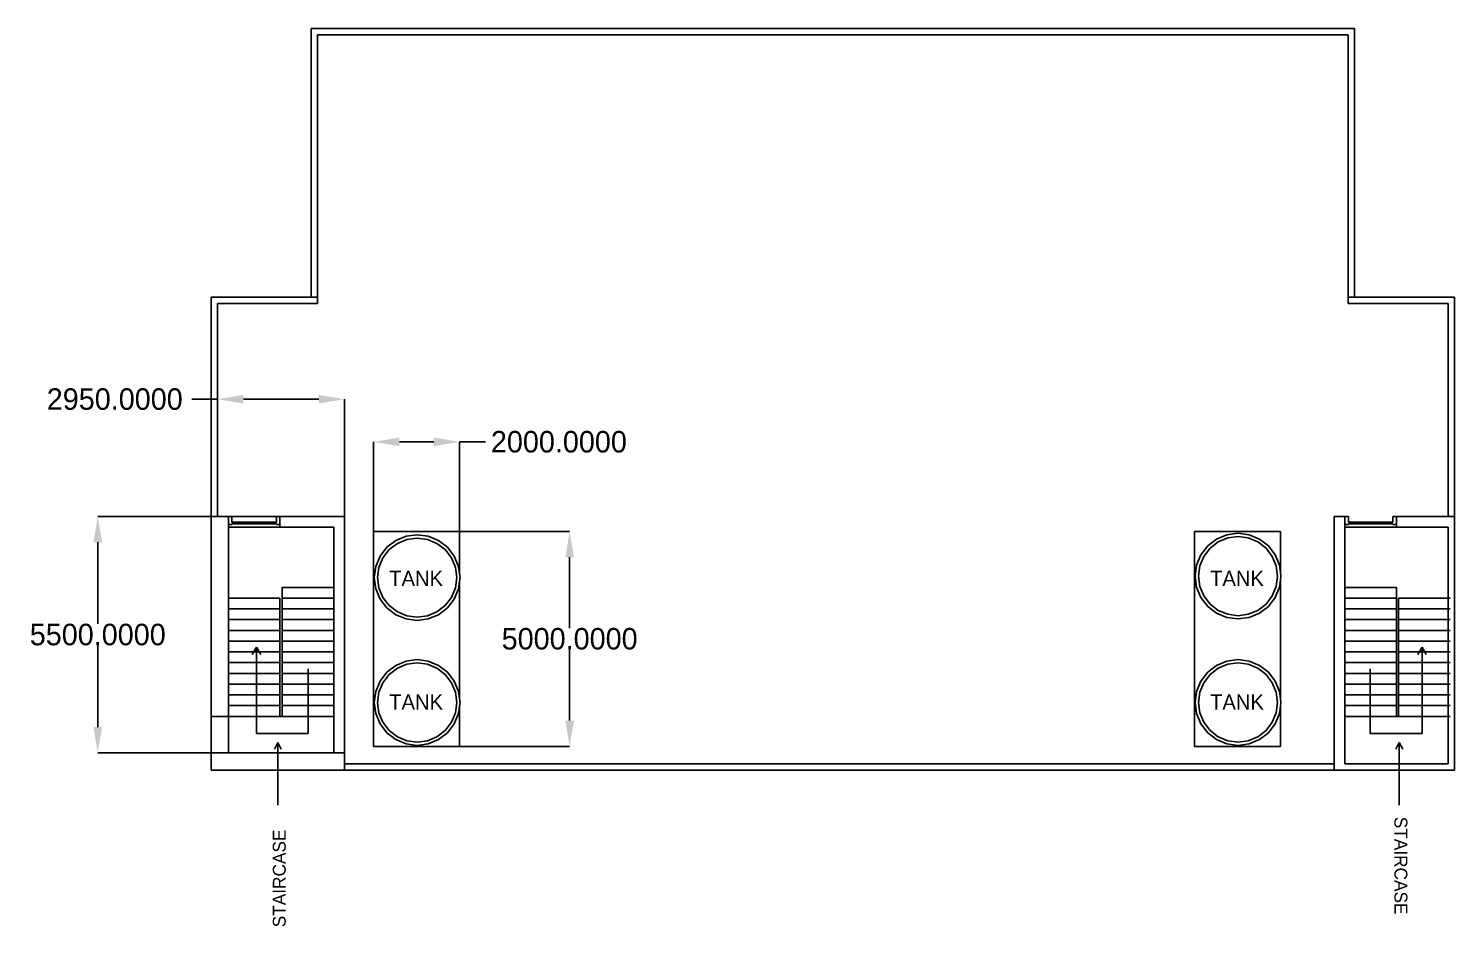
# Model space of a CAD drawing. Header units: millimetres. Extents: x -27866 to 69340, y 57830 to 119705.
# Drawn here: x 31753 to 64898, y 97669 to 118557 of the extents above; entities that cross this region are included whole.
import ezdxf

# ---------------------------------------------------------------- set-up
doc = ezdxf.new("R2010")
doc.units = ezdxf.units.MM
doc.layers.add('SectionCutEdges', color=7, linetype='Continuous')
doc.dimstyles.get("Standard").update_dxf_attribs({"dimtxt": 500, "dimasz": 600, "dimexe": 0.18, "dimexo": 0.0625, "dimgap": 0.09, "dimtad": 0, "dimtih": 1, "dimtoh": 1, "dimdec": 4, "dimzin": 0, "dimdsep": 46, "dimtxsty": 'Standard', "dimcen": 0.09, "dimadec": 0, "dimazin": 0, "dimtfac": 1, "dimtdec": 4, "dimtofl": 0, "dimtmove": 0, "dimatfit": 3, "dimfxl": 1, "dimtolj": 1, "dimtzin": 0, "dimarcsym": 0})

# ---------------------------------------------------------------- blocks, each defined once
blk = doc.blocks.new('*D1')
at = {"color": 0, "lineweight": -2, "transparency": 16777216}
for p, q in [((41773, 106859), (44331, 106859)), ((44331, 106259), (44331, 104609)), ((44331, 102459), (44331, 104109)), ((41773, 101859), (44331, 101859))]:
    blk.add_line(p, q, dxfattribs=at)
at = {"color": 0, "transparency": 16777216}
for points in [[(44231, 106259), (44431, 106259), (44331, 106859)], [(44231, 102459), (44431, 102459), (44331, 101859)]]:
    blk.add_solid(points, dxfattribs=at)
at = {"layer": 'Defpoints', "color": 0, "transparency": 16777216}
for p in [(41773, 106859), (41773, 101859), (44331, 101859)]:
    blk.add_point(p, dxfattribs=at)
at = {"color": 0, "transparency": 16777216, "insert": (44331, 104359), "char_height": 500, "attachment_point": 5}
blk.add_mtext('\\A1;5000.0000', dxfattribs=at)
blk = doc.blocks.new('*D2')
at = {"color": 0, "lineweight": -2, "transparency": 16777216}
for p, q in [((39773, 106859), (39773, 108942)), ((40373, 108942), (41173, 108942)), ((41773, 106859), (41773, 108942)), ((41773, 108942), (42373, 108942))]:
    blk.add_line(p, q, dxfattribs=at)
at = {"color": 0, "transparency": 16777216}
for points in [[(40373, 109042), (40373, 108842), (39773, 108942)], [(41173, 109042), (41173, 108842), (41773, 108942)]]:
    blk.add_solid(points, dxfattribs=at)
at = {"layer": 'Defpoints', "color": 0, "transparency": 16777216}
for p in [(41773, 108942), (39773, 106859), (41773, 106859)]:
    blk.add_point(p, dxfattribs=at)
at = {"color": 0, "transparency": 16777216, "insert": (44081, 108942), "char_height": 500, "attachment_point": 5}
blk.add_mtext('\\A1;2000.0000', dxfattribs=at)
blk = doc.blocks.new('*D3')
at = {"color": 0, "lineweight": -2, "transparency": 16777216}
for p, q in [((36148, 109934), (35548, 109934)), ((36148, 107207), (36148, 109934)), ((38498, 109934), (36748, 109934)), ((39098, 107207), (39098, 109934))]:
    blk.add_line(p, q, dxfattribs=at)
at = {"color": 0, "transparency": 16777216}
for points in [[(36748, 110034), (36748, 109834), (36148, 109934)], [(38498, 110034), (38498, 109834), (39098, 109934)]]:
    blk.add_solid(points, dxfattribs=at)
at = {"layer": 'Defpoints', "color": 0, "transparency": 16777216}
for p in [(36148, 109934), (36148, 107207), (39098, 107207)]:
    blk.add_point(p, dxfattribs=at)
at = {"color": 0, "transparency": 16777216, "insert": (33757, 109934), "char_height": 500, "attachment_point": 5}
blk.add_mtext('\\A1;2950.0000', dxfattribs=at)
blk = doc.blocks.new('*D4')
at = {"color": 0, "lineweight": -2, "transparency": 16777216}
for p, q in [((39098, 107207), (33362, 107207)), ((33362, 106607), (33362, 104707)), ((33362, 102307), (33362, 104207)), ((39098, 101707), (33362, 101707))]:
    blk.add_line(p, q, dxfattribs=at)
at = {"color": 0, "transparency": 16777216}
for points in [[(33262, 106607), (33462, 106607), (33362, 107207)], [(33262, 102307), (33462, 102307), (33362, 101707)]]:
    blk.add_solid(points, dxfattribs=at)
at = {"layer": 'Defpoints', "color": 0, "transparency": 16777216}
for p in [(39098, 107207), (33362, 101707), (39098, 101707)]:
    blk.add_point(p, dxfattribs=at)
at = {"color": 0, "transparency": 16777216, "insert": (33362, 104457), "char_height": 500, "attachment_point": 5}
blk.add_mtext('\\A1;5500.0000', dxfattribs=at)

msp = doc.modelspace()

# ---------------------------------------------------------------- linework, layer by layer
for p, q in [((38473.40406, 112307.25618), (38323.40406, 112307.25618)), ((38473.40406, 112307.25618), (38473.40406, 112306.83633)), ((62573.40406, 112307.25618), (62423.40406, 112307.25618)), ((62423.40406, 112307.25618), (62423.40406, 112306.83633)), ((64898.40406, 107206.83633), (64748.40406, 107206.83633)), ((37598.40406, 106956.83633), (36398.40406, 106956.83633)), ((41772.61729, 106858.86888), (39772.61729, 106858.86888)), ((39772.61729, 101858.86888), (39772.61729, 106858.86888)), ((41772.61729, 106858.86888), (41772.61729, 105870.01374)), ((60853.51007, 106858.86888), (58853.51007, 106858.86888)), ((58853.51007, 106858.86888), (58853.51007, 101858.86888)), ((60853.51007, 105903.88234), (60853.51007, 106858.86888)), ((62348.40406, 106956.83633), (63548.40406, 106956.83633)), ((60853.51007, 102963.97159), (60853.51007, 105734.31082)), ((37648.40406, 105556.83633), (38848.40406, 105556.83633)), ((37648.40406, 102556.83633), (37648.40406, 105556.83633)), ((41772.61729, 105700.44222), (41772.61729, 102963.97159)), ((63548.40406, 105556.83633), (62348.40406, 105556.83633)), ((63548.40406, 102556.83633), (63548.40406, 105556.83633)), ((36398.40406, 105306.83633), (37598.40406, 105306.83633)), ((37598.40406, 105306.83633), (37598.40406, 102556.83633)), ((37648.40406, 105306.83633), (38848.40406, 105306.83633)), ((63548.40406, 105306.83633), (62348.40406, 105306.83633)), ((64798.40406, 105306.83633), (63598.40406, 105306.83633)), ((63598.40406, 105306.83633), (63598.40406, 102556.83633)), ((36398.40406, 105056.83633), (37598.40406, 105056.83633)), ((36398.40406, 104806.83633), (37598.40406, 104806.83633)), ((37648.40406, 105056.83633), (38848.40406, 105056.83633)), ((37648.40406, 104806.83633), (38848.40406, 104806.83633)), ((63548.40406, 105056.83633), (62348.40406, 105056.83633)), ((63548.40406, 104806.83633), (62348.40406, 104806.83633)), ((64798.40406, 105056.83633), (63598.40406, 105056.83633)), ((64798.40406, 104806.83633), (63598.40406, 104806.83633)), ((36398.40406, 104556.83633), (37598.40406, 104556.83633)), ((37648.40406, 104556.83633), (38848.40406, 104556.83633)), ((63548.40406, 104556.83633), (62348.40406, 104556.83633)), ((64798.40406, 104556.83633), (63598.40406, 104556.83633)), ((36398.40406, 104306.83633), (37598.40406, 104306.83633)), ((37053.00979, 104167.31202), (36953.00979, 103994.10694)), ((37053.00979, 102158.80327), (37053.00979, 104167.31202)), ((37053.00979, 104167.31202), (37153.00979, 103994.10694)), ((37648.40406, 104306.83633), (38848.40406, 104306.83633)), ((63548.40406, 104306.83633), (62348.40406, 104306.83633)), ((64798.40406, 104306.83633), (63598.40406, 104306.83633)), ((64143.79834, 104167.31202), (64043.79834, 103994.10694)), ((64143.79834, 102158.80327), (64143.79834, 104167.31202)), ((64143.79834, 104167.31202), (64243.79834, 103994.10694)), ((36398.40406, 104056.83633), (37598.40406, 104056.83633)), ((36398.40406, 103806.83633), (37598.40406, 103806.83633)), ((37648.40406, 104056.83633), (38848.40406, 104056.83633)), ((37648.40406, 103806.83633), (38848.40406, 103806.83633)), ((63548.40406, 104056.83633), (62348.40406, 104056.83633)), ((63548.40406, 103806.83633), (62348.40406, 103806.83633)), ((64798.40406, 104056.83633), (63598.40406, 104056.83633)), ((64798.40406, 103806.83633), (63598.40406, 103806.83633)), ((36398.40406, 103556.83633), (37598.40406, 103556.83633)), ((37648.40406, 103556.83633), (38848.40406, 103556.83633)), ((38256.88378, 103661.35174), (38256.88378, 102158.80327)), ((63548.40406, 103556.83633), (62348.40406, 103556.83633)), ((62939.92435, 103661.35174), (62939.92435, 102158.80327)), ((64798.40406, 103556.83633), (63598.40406, 103556.83633)), ((36398.40406, 103306.83633), (37598.40406, 103306.83633)), ((37648.40406, 103306.83633), (38848.40406, 103306.83633)), ((63548.40406, 103306.83633), (62348.40406, 103306.83633)), ((64798.40406, 103306.83633), (63598.40406, 103306.83633)), ((36398.40406, 103056.83633), (37598.40406, 103056.83633)), ((36398.40406, 102806.83633), (37598.40406, 102806.83633)), ((37648.40406, 103056.83633), (38848.40406, 103056.83633)), ((37648.40406, 102806.83633), (38848.40406, 102806.83633)), ((41772.61729, 102794.40007), (41772.61729, 101858.86888)), ((60853.51007, 101858.86888), (60853.51007, 102794.40007)), ((63548.40406, 103056.83633), (62348.40406, 103056.83633)), ((63548.40406, 102806.83633), (62348.40406, 102806.83633)), ((64798.40406, 103056.83633), (63598.40406, 103056.83633)), ((64798.40406, 102806.83633), (63598.40406, 102806.83633)), ((35998.40406, 101306.83633), (35998.40406, 102556.83633)), ((35998.40406, 102556.83633), (36398.40406, 102556.83633)), ((36398.40406, 102556.83633), (38848.40406, 102556.83633)), ((38848.40406, 102556.83633), (37648.40406, 102556.83633)), ((64798.40406, 102556.83633), (62348.40406, 102556.83633)), ((62348.40406, 102556.83633), (63548.40406, 102556.83633)), ((38256.88378, 102158.80327), (37053.00979, 102158.80327)), ((62939.92435, 102158.80327), (64143.79834, 102158.80327)), ((37547.5346, 101947.72227), (37466.7699, 101794.17544)), ((37547.5346, 100489.54642), (37547.5346, 101947.72227)), ((37547.5346, 101947.72227), (37628.29929, 101794.17544)), ((41772.61729, 101858.86888), (39772.61729, 101858.86888)), ((58853.51007, 101858.86888), (60853.51007, 101858.86888)), ((63616.44695, 101947.72227), (63535.68225, 101794.17544)), ((63616.44695, 100489.54642), (63616.44695, 101947.72227)), ((63616.44695, 101947.72227), (63697.21164, 101794.17544)), ((39098.40406, 101456.83633), (39098.40406, 101306.83633)), ((62098.40406, 101456.83633), (62098.40406, 101306.83633)), ((37547.5346, 100761.30268), (37547.5346, 100489.54642))]:
    msp.add_line(p, q)
at = {"layer": 'SectionCutEdges'}
for p, q in [((38323.40406, 112307.25618), (38323.40406, 118556.83633)), ((38323.40406, 118556.83633), (62573.40406, 118556.83633)), ((62423.40406, 118406.83633), (38473.40406, 118406.83633)), ((38473.40406, 118406.83633), (38473.40406, 112307.25618)), ((62423.40406, 112307.25618), (62423.40406, 118406.83633)), ((62573.40406, 118556.83633), (62573.40406, 112307.25618)), ((35998.40406, 112306.83633), (35998.40406, 101306.83633)), ((38473.40406, 112306.83633), (35998.40406, 112306.83633)), ((36148.40406, 112156.83633), (38473.40406, 112156.83633)), ((36148.40406, 107206.83633), (36148.40406, 112156.83633)), ((38473.40406, 112156.83633), (38473.40406, 112306.83633)), ((62423.40406, 112306.83633), (64898.40406, 112306.83633)), ((62423.40406, 112306.83633), (62423.40406, 112156.83633)), ((64748.40406, 112156.83633), (62423.40406, 112156.83633)), ((64748.40406, 107206.83633), (64748.40406, 112156.83633)), ((64898.40406, 112306.83633), (64898.40406, 107206.83633)), ((36398.40406, 107206.83633), (36148.40406, 107206.83633)), ((36482.40406, 107206.83633), (36398.40406, 107206.83633)), ((36398.40406, 107206.83633), (36398.40406, 107016.83633)), ((36482.40406, 107076.83633), (36482.40406, 107206.83633)), ((37514.40406, 107076.83633), (36482.40406, 107076.83633)), ((37514.40406, 107206.83633), (37514.40406, 107076.83633)), ((37598.40406, 107206.83633), (37514.40406, 107206.83633)), ((37598.40406, 107016.83633), (37598.40406, 107206.83633)), ((39098.40406, 107206.83633), (37598.40406, 107206.83633)), ((39098.40406, 107206.83633), (39098.40406, 101456.83633)), ((62348.40406, 107206.83633), (62098.40406, 107206.83633)), ((62098.40406, 101456.83633), (62098.40406, 107206.83633)), ((62432.40406, 107206.83633), (62348.40406, 107206.83633)), ((62348.40406, 107206.83633), (62348.40406, 107016.83633)), ((62432.40406, 107076.83633), (62432.40406, 107206.83633)), ((63464.40406, 107076.83633), (62432.40406, 107076.83633)), ((63464.40406, 107206.83633), (63464.40406, 107076.83633)), ((63548.40406, 107206.83633), (63464.40406, 107206.83633)), ((63548.40406, 107016.83633), (63548.40406, 107206.83633)), ((64748.40406, 107206.83633), (63548.40406, 107206.83633)), ((64898.40406, 101306.83633), (64898.40406, 107206.83633)), ((36398.40406, 107016.83633), (36482.40406, 107016.83633)), ((36398.40406, 106956.83633), (36398.40406, 107016.83633)), ((36398.40406, 101706.83633), (36398.40406, 106956.83633)), ((36482.40406, 107036.83633), (37514.40406, 107036.83633)), ((36482.40406, 107016.83633), (36482.40406, 107036.83633)), ((37514.40406, 107036.83633), (37514.40406, 107016.83633)), ((37514.40406, 107016.83633), (37598.40406, 107016.83633)), ((37598.40406, 107016.83633), (37598.40406, 106956.83633)), ((37598.40406, 106956.83633), (38848.40406, 106956.83633)), ((38848.40406, 106956.83633), (38848.40406, 101706.83633)), ((40528.69811, 106748.28585), (40288.23325, 106648.68204)), ((40786.74868, 106782.25885), (40528.69811, 106748.28585)), ((41044.79926, 106748.28585), (40786.74868, 106782.25885)), ((41285.26412, 106648.68204), (41044.79926, 106748.28585)), ((59609.59088, 106782.15445), (59369.12602, 106682.55064)), ((59867.64145, 106816.12745), (59609.59088, 106782.15445)), ((59867.64145, 106738.86065), (59629.589, 106707.52045)), ((60125.69203, 106782.15445), (59867.64145, 106816.12745)), ((60105.69391, 106707.52045), (59867.64145, 106738.86065)), ((60366.15689, 106682.55064), (60125.69203, 106782.15445)), ((62348.40406, 107016.83633), (62432.40406, 107016.83633)), ((62348.40406, 106956.83633), (62348.40406, 107016.83633)), ((62348.40406, 101456.83633), (62348.40406, 106956.83633)), ((62432.40406, 107036.83633), (63464.40406, 107036.83633)), ((62432.40406, 107016.83633), (62432.40406, 107036.83633)), ((63464.40406, 107036.83633), (63464.40406, 107016.83633)), ((63464.40406, 107016.83633), (63548.40406, 107016.83633)), ((63548.40406, 107016.83633), (63548.40406, 106956.83633)), ((63548.40406, 106956.83633), (64748.40406, 106956.83633)), ((64748.40406, 106956.83633), (64748.40406, 101456.83633)), ((40081.7414, 106490.23527), (39923.29462, 106283.74342)), ((40136.37728, 106435.59939), (39990.20964, 106245.11002)), ((40288.23325, 106648.68204), (40081.7414, 106490.23527)), ((40326.86665, 106581.76703), (40136.37728, 106435.59939)), ((40548.69623, 106673.65185), (40326.86665, 106581.76703)), ((40786.74868, 106704.99205), (40548.69623, 106673.65185)), ((41024.80114, 106673.65185), (40786.74868, 106704.99205)), ((41246.63072, 106581.76703), (41024.80114, 106673.65185)), ((41437.12009, 106435.59939), (41246.63072, 106581.76703)), ((41491.75597, 106490.23527), (41285.26412, 106648.68204)), ((41583.28773, 106245.11002), (41437.12009, 106435.59939)), ((41650.20274, 106283.74342), (41491.75597, 106490.23527)), ((59162.63417, 106524.10387), (59004.1874, 106317.61202)), ((59217.27005, 106469.46799), (59071.10241, 106278.97862)), ((59369.12602, 106682.55064), (59162.63417, 106524.10387)), ((59407.75942, 106615.63563), (59217.27005, 106469.46799)), ((59629.589, 106707.52045), (59407.75942, 106615.63563)), ((60327.52349, 106615.63563), (60105.69391, 106707.52045)), ((60518.01286, 106469.46799), (60327.52349, 106615.63563)), ((60572.64874, 106524.10387), (60366.15689, 106682.55064)), ((60664.1805, 106278.97862), (60518.01286, 106469.46799)), ((60731.09551, 106317.61202), (60572.64874, 106524.10387)), ((39923.29462, 106283.74342), (39823.69082, 106043.27856)), ((39990.20964, 106245.11002), (39898.32482, 106023.28044)), ((41675.17255, 106023.28044), (41583.28773, 106245.11002)), ((41749.80655, 106043.27856), (41650.20274, 106283.74342)), ((58904.58359, 106077.14716), (58870.61059, 105819.09658)), ((59004.1874, 106317.61202), (58904.58359, 106077.14716)), ((59071.10241, 106278.97862), (58979.21759, 106057.14904)), ((60756.06532, 106057.14904), (60664.1805, 106278.97862)), ((60830.69932, 106077.14716), (60731.09551, 106317.61202)), ((60853.51007, 105903.88234), (60830.69932, 106077.14716)), ((39823.69082, 106043.27856), (39789.71782, 105785.22798)), ((39789.71782, 105785.22798), (39823.69082, 105527.17741)), ((39898.32482, 106023.28044), (39866.98462, 105785.22798)), ((39866.98462, 105785.22798), (39898.32482, 105547.17553)), ((41706.51275, 105785.22798), (41675.17255, 106023.28044)), ((41675.17255, 105547.17553), (41706.51275, 105785.22798)), ((41772.61729, 105870.01374), (41749.80655, 106043.27856)), ((41783.77955, 105785.22798), (41772.61729, 105870.01374)), ((41772.61729, 105700.44222), (41783.77955, 105785.22798)), ((58870.61059, 105819.09658), (58904.58359, 105561.04601)), ((58979.21759, 106057.14904), (58947.87739, 105819.09658)), ((58947.87739, 105819.09658), (58979.21759, 105581.04413)), ((60787.40552, 105819.09658), (60756.06532, 106057.14904)), ((60756.06532, 105581.04413), (60787.40552, 105819.09658)), ((60830.69932, 105561.04601), (60853.51007, 105734.31082)), ((60864.67232, 105819.09658), (60853.51007, 105903.88234)), ((60853.51007, 105734.31082), (60864.67232, 105819.09658)), ((39823.69082, 105527.17741), (39923.29462, 105286.71255)), ((39898.32482, 105547.17553), (39990.20964, 105325.34595)), ((41583.28773, 105325.34595), (41675.17255, 105547.17553)), ((41650.20274, 105286.71255), (41749.80655, 105527.17741)), ((41749.80655, 105527.17741), (41772.61729, 105700.44222)), ((58904.58359, 105561.04601), (59004.1874, 105320.58115)), ((58979.21759, 105581.04413), (59071.10241, 105359.21455)), ((60664.1805, 105359.21455), (60756.06532, 105581.04413)), ((60731.09551, 105320.58115), (60830.69932, 105561.04601)), ((39923.29462, 105286.71255), (40081.7414, 105080.2207)), ((39990.20964, 105325.34595), (40136.37728, 105134.85657)), ((40081.7414, 105080.2207), (40288.23325, 104921.77392)), ((40136.37728, 105134.85657), (40326.86665, 104988.68893)), ((41246.63072, 104988.68893), (41437.12009, 105134.85657)), ((41285.26412, 104921.77392), (41491.75597, 105080.2207)), ((41437.12009, 105134.85657), (41583.28773, 105325.34595)), ((41491.75597, 105080.2207), (41650.20274, 105286.71255)), ((59004.1874, 105320.58115), (59162.63417, 105114.0893)), ((59071.10241, 105359.21455), (59217.27005, 105168.72517)), ((59162.63417, 105114.0893), (59369.12602, 104955.64252)), ((59217.27005, 105168.72517), (59407.75942, 105022.55754)), ((60327.52349, 105022.55754), (60518.01286, 105168.72517)), ((60366.15689, 104955.64252), (60572.64874, 105114.0893)), ((60518.01286, 105168.72517), (60664.1805, 105359.21455)), ((60572.64874, 105114.0893), (60731.09551, 105320.58115)), ((40288.23325, 104921.77392), (40528.69811, 104822.17012)), ((40326.86665, 104988.68893), (40548.69623, 104896.80412)), ((40528.69811, 104822.17012), (40786.74868, 104788.19712)), ((40548.69623, 104896.80412), (40786.74868, 104865.46392)), ((40786.74868, 104865.46392), (41024.80114, 104896.80412)), ((40786.74868, 104788.19712), (41044.79926, 104822.17012)), ((41024.80114, 104896.80412), (41246.63072, 104988.68893)), ((41044.79926, 104822.17012), (41285.26412, 104921.77392)), ((59369.12602, 104955.64252), (59609.59088, 104856.03872)), ((59407.75942, 105022.55754), (59629.589, 104930.67272)), ((59609.59088, 104856.03872), (59867.64145, 104822.06572)), ((59629.589, 104930.67272), (59867.64145, 104899.33252)), ((59867.64145, 104899.33252), (60105.69391, 104930.67272)), ((59867.64145, 104822.06572), (60125.69203, 104856.03872)), ((60105.69391, 104930.67272), (60327.52349, 105022.55754)), ((60125.69203, 104856.03872), (60366.15689, 104955.64252)), ((40528.69811, 103842.24369), (40288.23325, 103742.63989)), ((40548.69623, 103767.60969), (40326.86665, 103675.72488)), ((40786.74868, 103876.21669), (40528.69811, 103842.24369)), ((40786.74868, 103798.94989), (40548.69623, 103767.60969)), ((41044.79926, 103842.24369), (40786.74868, 103876.21669)), ((41024.80114, 103767.60969), (40786.74868, 103798.94989)), ((41246.63072, 103675.72488), (41024.80114, 103767.60969)), ((41285.26412, 103742.63989), (41044.79926, 103842.24369)), ((59609.59088, 103842.24369), (59369.12602, 103742.63989)), ((59629.589, 103767.60969), (59407.75942, 103675.72488)), ((59867.64145, 103876.21669), (59609.59088, 103842.24369)), ((59867.64145, 103798.94989), (59629.589, 103767.60969)), ((60125.69203, 103842.24369), (59867.64145, 103876.21669)), ((60105.69391, 103767.60969), (59867.64145, 103798.94989)), ((60327.52349, 103675.72488), (60105.69391, 103767.60969)), ((60366.15689, 103742.63989), (60125.69203, 103842.24369)), ((40081.7414, 103584.19311), (39923.29462, 103377.70126)), ((40136.37728, 103529.55724), (39990.20964, 103339.06786)), ((40288.23325, 103742.63989), (40081.7414, 103584.19311)), ((40326.86665, 103675.72488), (40136.37728, 103529.55724)), ((41437.12009, 103529.55724), (41246.63072, 103675.72488)), ((41491.75597, 103584.19311), (41285.26412, 103742.63989)), ((41583.28773, 103339.06786), (41437.12009, 103529.55724)), ((41650.20274, 103377.70126), (41491.75597, 103584.19311)), ((59162.63417, 103584.19311), (59004.1874, 103377.70126)), ((59217.27005, 103529.55724), (59071.10241, 103339.06786)), ((59369.12602, 103742.63989), (59162.63417, 103584.19311)), ((59407.75942, 103675.72488), (59217.27005, 103529.55724)), ((60518.01286, 103529.55724), (60327.52349, 103675.72488)), ((60572.64874, 103584.19311), (60366.15689, 103742.63989)), ((60664.1805, 103339.06786), (60518.01286, 103529.55724)), ((60731.09551, 103377.70126), (60572.64874, 103584.19311)), ((39823.69082, 103137.2364), (39789.71782, 102879.18583)), ((39923.29462, 103377.70126), (39823.69082, 103137.2364)), ((39898.32482, 103117.23828), (39866.98462, 102879.18583)), ((39990.20964, 103339.06786), (39898.32482, 103117.23828)), ((41675.17255, 103117.23828), (41583.28773, 103339.06786)), ((41749.80655, 103137.2364), (41650.20274, 103377.70126)), ((41706.51275, 102879.18583), (41675.17255, 103117.23828)), ((41772.61729, 102963.97159), (41749.80655, 103137.2364)), ((58904.58359, 103137.2364), (58870.61059, 102879.18583)), ((59004.1874, 103377.70126), (58904.58359, 103137.2364)), ((58979.21759, 103117.23828), (58947.87739, 102879.18583)), ((59071.10241, 103339.06786), (58979.21759, 103117.23828)), ((60756.06532, 103117.23828), (60664.1805, 103339.06786)), ((60830.69932, 103137.2364), (60731.09551, 103377.70126)), ((60787.40552, 102879.18583), (60756.06532, 103117.23828)), ((60853.51007, 102963.97159), (60830.69932, 103137.2364)), ((39789.71782, 102879.18583), (39823.69082, 102621.13525)), ((39866.98462, 102879.18583), (39898.32482, 102641.13337)), ((41675.17255, 102641.13337), (41706.51275, 102879.18583)), ((41749.80655, 102621.13525), (41772.61729, 102794.40007)), ((41783.77955, 102879.18583), (41772.61729, 102963.97159)), ((41772.61729, 102794.40007), (41783.77955, 102879.18583)), ((58870.61059, 102879.18583), (58904.58359, 102621.13525)), ((58947.87739, 102879.18583), (58979.21759, 102641.13337)), ((60756.06532, 102641.13337), (60787.40552, 102879.18583)), ((60830.69932, 102621.13525), (60853.51007, 102794.40007)), ((60864.67232, 102879.18583), (60853.51007, 102963.97159)), ((60853.51007, 102794.40007), (60864.67232, 102879.18583)), ((39823.69082, 102621.13525), (39923.29462, 102380.67039)), ((39898.32482, 102641.13337), (39990.20964, 102419.30379)), ((41583.28773, 102419.30379), (41675.17255, 102641.13337)), ((41650.20274, 102380.67039), (41749.80655, 102621.13525)), ((58904.58359, 102621.13525), (59004.1874, 102380.67039)), ((58979.21759, 102641.13337), (59071.10241, 102419.30379)), ((60664.1805, 102419.30379), (60756.06532, 102641.13337)), ((60731.09551, 102380.67039), (60830.69932, 102621.13525)), ((39923.29462, 102380.67039), (40081.7414, 102174.17854)), ((39990.20964, 102419.30379), (40136.37728, 102228.81442)), ((40081.7414, 102174.17854), (40288.23325, 102015.73177)), ((40136.37728, 102228.81442), (40326.86665, 102082.64678)), ((41246.63072, 102082.64678), (41437.12009, 102228.81442)), ((41285.26412, 102015.73177), (41491.75597, 102174.17854)), ((41437.12009, 102228.81442), (41583.28773, 102419.30379)), ((41491.75597, 102174.17854), (41650.20274, 102380.67039)), ((59004.1874, 102380.67039), (59162.63417, 102174.17854)), ((59071.10241, 102419.30379), (59217.27005, 102228.81442)), ((59162.63417, 102174.17854), (59369.12602, 102015.73177)), ((59217.27005, 102228.81442), (59407.75942, 102082.64678)), ((60327.52349, 102082.64678), (60518.01286, 102228.81442)), ((60366.15689, 102015.73177), (60572.64874, 102174.17854)), ((60518.01286, 102228.81442), (60664.1805, 102419.30379)), ((60572.64874, 102174.17854), (60731.09551, 102380.67039)), ((40288.23325, 102015.73177), (40528.69811, 101916.12796)), ((40326.86665, 102082.64678), (40548.69623, 101990.76196)), ((40528.69811, 101916.12796), (40786.74868, 101882.15496)), ((40548.69623, 101990.76196), (40786.74868, 101959.42176)), ((40786.74868, 101959.42176), (41024.80114, 101990.76196)), ((40786.74868, 101882.15496), (41044.79926, 101916.12796)), ((41024.80114, 101990.76196), (41246.63072, 102082.64678)), ((41044.79926, 101916.12796), (41285.26412, 102015.73177)), ((59369.12602, 102015.73177), (59609.59088, 101916.12796)), ((59407.75942, 102082.64678), (59629.589, 101990.76196)), ((59609.59088, 101916.12796), (59867.64145, 101882.15496)), ((59629.589, 101990.76196), (59867.64145, 101959.42176)), ((59867.64145, 101959.42176), (60105.69391, 101990.76196)), ((59867.64145, 101882.15496), (60125.69203, 101916.12796)), ((60105.69391, 101990.76196), (60327.52349, 102082.64678)), ((60125.69203, 101916.12796), (60366.15689, 102015.73177)), ((38848.40406, 101706.83633), (36398.40406, 101706.83633)), ((39098.40406, 101456.83633), (62098.40406, 101456.83633)), ((64748.40406, 101456.83633), (62348.40406, 101456.83633)), ((35998.40406, 101306.83633), (39098.40406, 101306.83633)), ((62098.40406, 101306.83633), (39098.40406, 101306.83633)), ((62098.40406, 101306.83633), (64898.40406, 101306.83633))]:
    msp.add_line(p, q, dxfattribs=at)

# ---------------------------------------------------------------- texts
at = {"char_height": 350, "attachment_point": 1}
for insert in [(40137.77357, 105942.20683), (59218.66634, 105942.20683), (40137.77357, 103066.60015), (59218.66634, 103066.60015)]:
    msp.add_mtext_dynamic_manual_height_columns('TANK', width=883.4490731, gutter_width=1, heights=[0], dxfattribs=dict(at, insert=insert))
at = {"char_height": 300, "attachment_point": 1}
for insert, rotation in [((63803.10313, 100221.75545), 270), ((37431.37214, 97651.17399), 90)]:
    msp.add_mtext_dynamic_manual_height_columns('STAIRCASE', width=4330.755129, gutter_width=1, heights=[0], dxfattribs=dict(at, insert=insert, rotation=rotation))

# ---------------------------------------------------------------- dimensions: what is measured, and where the dimension line sits
for base, p1, p2, picture, middle in [((36148.40406, 109933.97407), (39098.40406, 107206.83633), (36148.40406, 107206.83633), '*D3', (33756.6474, 109933.97407)), ((41772.61729, 108941.88854), (39772.61729, 106858.86888), (41772.61729, 106858.86888), '*D2', (44081.04063, 108941.88854))]:
    dim = msp.add_linear_dim(base=base, p1=p1, p2=p2, dimstyle='Standard')
    dim.commit()
    dim.dimension.update_dxf_attribs({"geometry": picture, "text_midpoint": middle})
for base, p1, p2, picture, middle in [((33362.07582, 101706.83633), (39098.40406, 107206.83633), (39098.40406, 101706.83633), '*D4', (33362.07582, 104456.83633)), ((44330.50211, 101858.86888), (41772.61729, 106858.86888), (41772.61729, 101858.86888), '*D1', (44330.50211, 104358.86888))]:
    dim = msp.add_linear_dim(base=base, p1=p1, p2=p2, angle=90, dimstyle='Standard')
    dim.commit()
    dim.dimension.update_dxf_attribs({"geometry": picture, "text_midpoint": middle})

doc.saveas('drawing.dxf')
